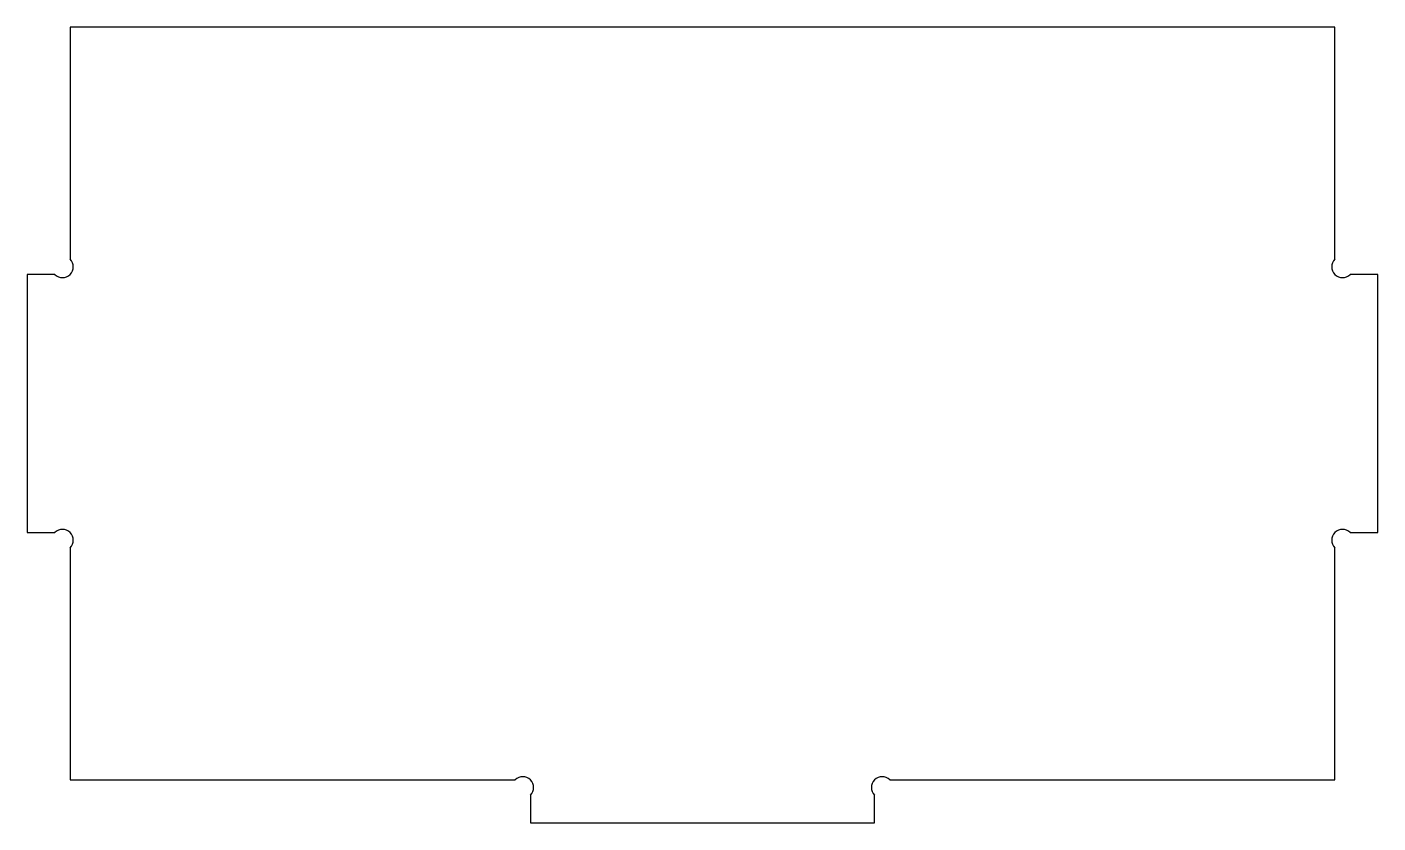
# Model space of a CAD drawing. Header units: inches. Extents: x -15.2 to 0.5, y -9.2 to 0.
import ezdxf

# ---------------------------------------------------------------- set-up
doc = ezdxf.new("R2010")
doc.units = ezdxf.units.IN
doc.layers.get('0').update_dxf_attribs({"linetype": 'CONTINUOUS'})

msp = doc.modelspace()

# ---------------------------------------------------------------- linework, layer by layer
for p, q in [((0, 0), (-14.7, 0)), ((-14.7, 0), (-14.7, -2.698)), ((0, -2.698), (0, 0)), ((-14.877, -2.875), (-15.2, -2.875)), ((-15.2, -2.875), (-15.2, -5.875)), ((0.5, -2.875), (0.177, -2.875)), ((0.5, -5.875), (0.5, -2.875)), ((-15.2, -5.875), (-14.877, -5.875)), ((0.177, -5.875), (0.5, -5.875)), ((-14.7, -6.052), (-14.7, -8.75)), ((0, -8.75), (0, -6.052)), ((-14.7, -8.75), (-9.527, -8.75)), ((-5.173, -8.75), (0, -8.75)), ((-9.35, -8.927), (-9.35, -9.25)), ((-5.35, -9.25), (-5.35, -8.927)), ((-9.35, -9.25), (-5.35, -9.25))]:
    msp.add_line(p, q)
for centre, start, end in [((-14.788, -2.787), -135, 45), ((0.088, -2.787), 135, 315), ((-14.788, -5.963), -45, 135), ((0.088, -5.963), 45, 225), ((-9.438, -8.838), -45, 135), ((-5.262, -8.838), 45, 225)]:
    msp.add_arc(centre, 0.125, start, end)

doc.saveas('drawing.dxf')
